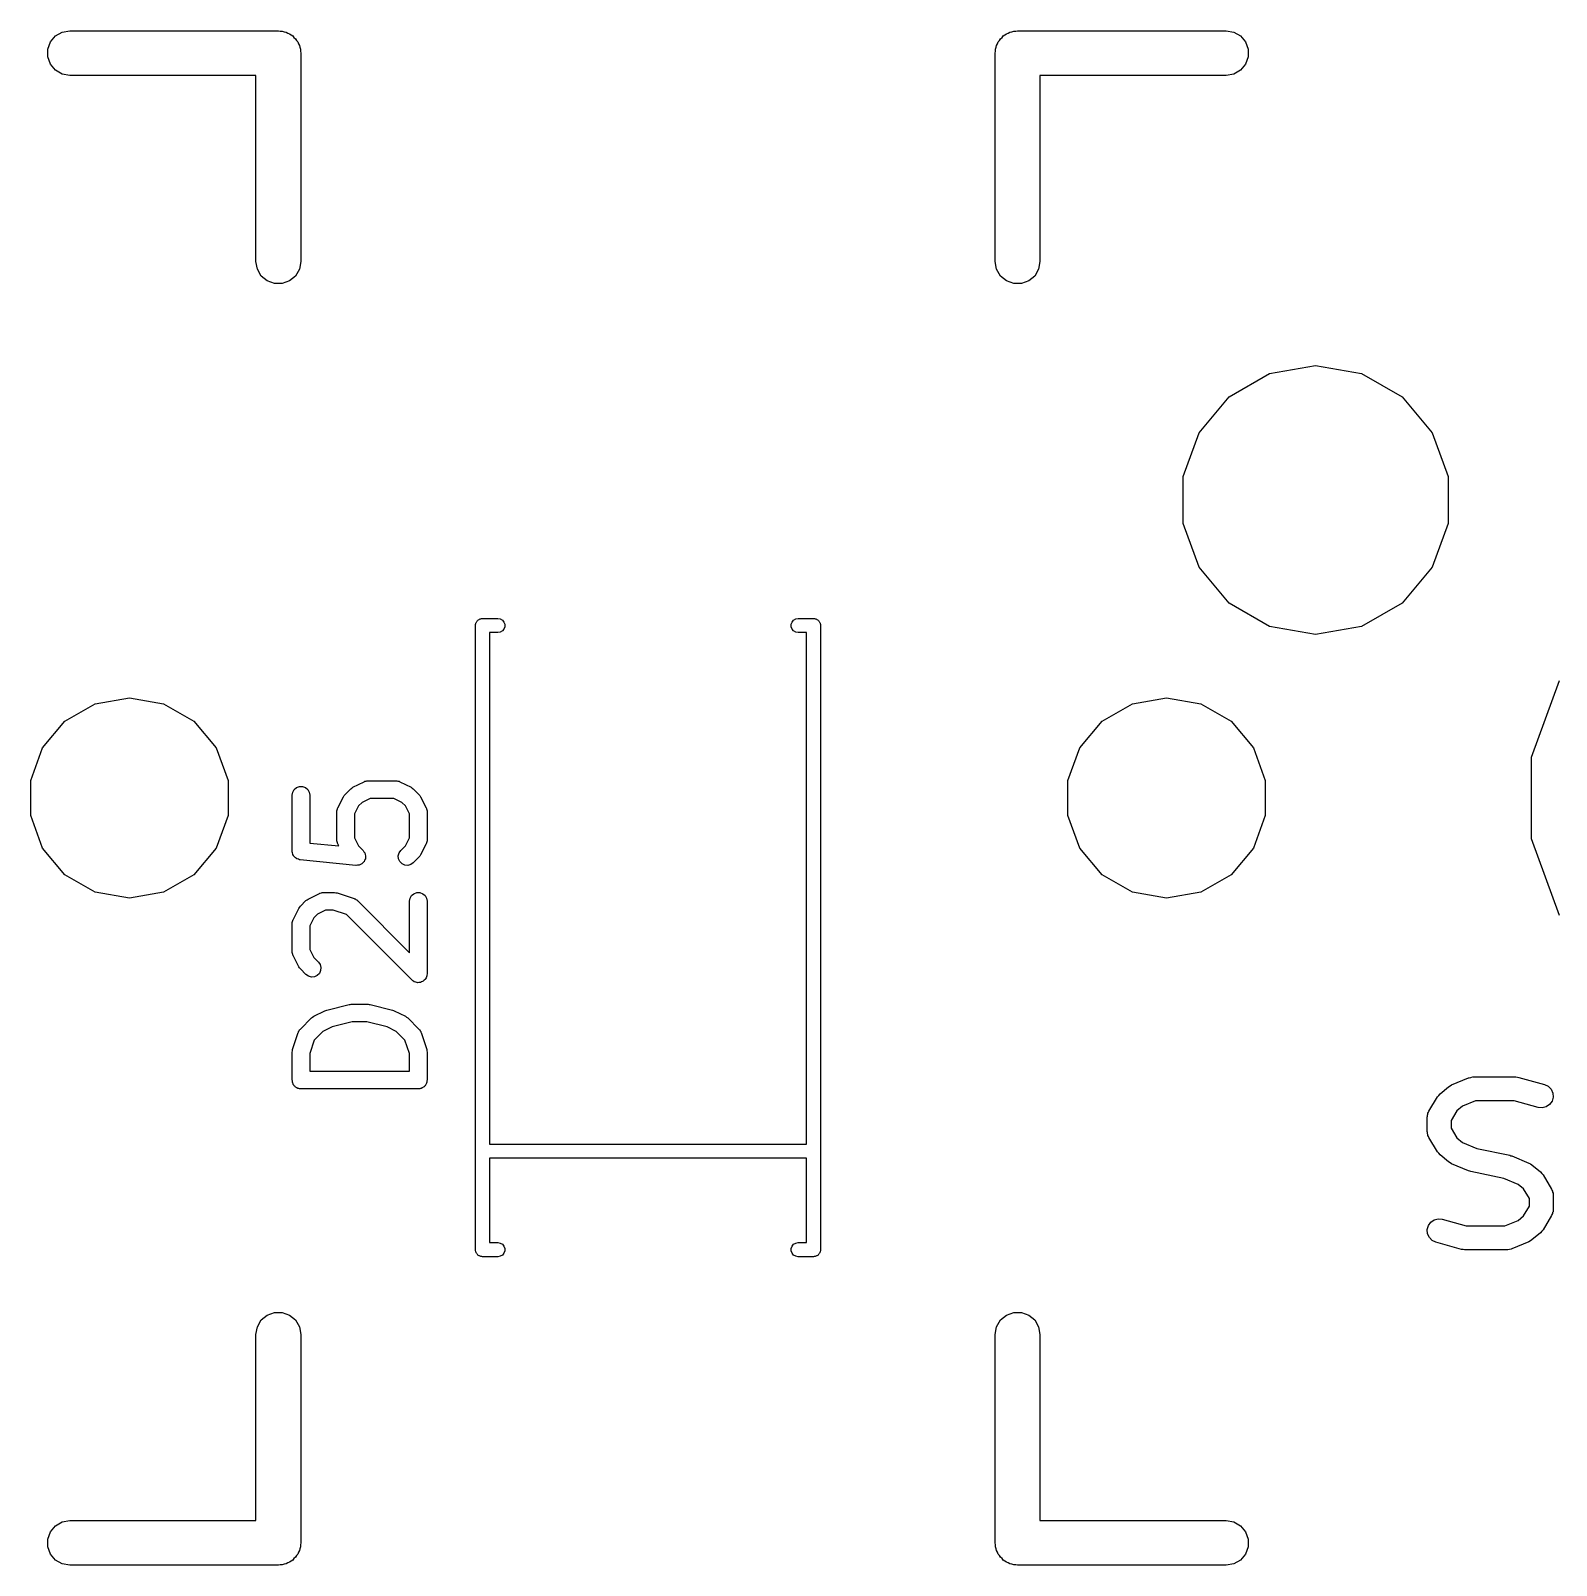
# Model space of a CAD drawing. Header units: millimetres. Extents: x 37 to 156, y -137 to -19.
# Drawn here: x 130.24 to 143.24, y -94.54 to -81.46 of the extents above; entities that cross this region are included whole.
import ezdxf

# ---------------------------------------------------------------- set-up
doc = ezdxf.new("R2010")
doc.units = ezdxf.units.MM
doc.layers.add('BLACK', color=7, linetype='Continuous')

# ---------------------------------------------------------------- blocks, each defined once
blk = doc.blocks.new('hhskb2-F.SilkS')
at = {"layer": 'BLACK'}
for p, q in [((130.45, -81.5041), (130.507, -81.471)), ((130.507, -81.471), (130.572, -81.4595)), ((130.572, -81.4595), (132.35, -81.4595)), ((132.35, -81.4595), (132.366, -81.4624)), ((132.366, -81.4624), (132.383, -81.4624)), ((132.383, -81.4624), (132.399, -81.4681)), ((132.399, -81.4681), (132.415, -81.471)), ((132.415, -81.471), (132.43, -81.4793)), ((132.43, -81.4793), (132.445, -81.485)), ((132.445, -81.485), (132.458, -81.4957)), ((138.542, -81.4957), (138.555, -81.485)), ((138.555, -81.485), (138.57, -81.4793)), ((138.57, -81.4793), (138.585, -81.471)), ((138.585, -81.471), (138.601, -81.4681)), ((138.601, -81.4681), (138.617, -81.4624)), ((138.617, -81.4624), (138.634, -81.4624)), ((138.634, -81.4624), (138.65, -81.4595)), ((138.65, -81.4595), (140.428, -81.4595)), ((140.428, -81.4595), (140.493, -81.471)), ((140.493, -81.471), (140.55, -81.5041)), ((130.384, -81.6169), (130.407, -81.5547)), ((130.384, -81.6831), (130.384, -81.6169)), ((130.407, -81.5547), (130.45, -81.5041)), ((132.458, -81.4957), (132.472, -81.5041)), ((132.472, -81.5041), (132.483, -81.5168)), ((132.483, -81.5168), (132.496, -81.5275)), ((132.496, -81.5275), (132.504, -81.542)), ((132.504, -81.542), (132.515, -81.5547)), ((132.515, -81.5547), (132.521, -81.5704)), ((132.521, -81.5704), (132.529, -81.5848)), ((132.529, -81.5848), (132.532, -81.6013)), ((132.532, -81.6013), (132.538, -81.6169)), ((132.538, -81.6169), (132.538, -81.6336)), ((138.462, -81.6169), (138.468, -81.6013)), ((138.462, -81.6336), (138.462, -81.6169)), ((138.468, -81.6013), (138.471, -81.5848)), ((138.471, -81.5848), (138.479, -81.5704)), ((138.479, -81.5704), (138.485, -81.5547)), ((138.485, -81.5547), (138.496, -81.542)), ((138.496, -81.542), (138.504, -81.5275)), ((138.504, -81.5275), (138.517, -81.5168)), ((138.517, -81.5168), (138.528, -81.5041)), ((138.528, -81.5041), (138.542, -81.4957)), ((140.55, -81.5041), (140.593, -81.5547)), ((140.593, -81.5547), (140.616, -81.6169)), ((140.616, -81.6169), (140.616, -81.6831)), ((130.407, -81.7452), (130.384, -81.6831)), ((130.45, -81.7959), (130.407, -81.7452)), ((132.538, -81.6336), (132.54, -81.65)), ((132.54, -81.65), (132.54, -83.428)), ((138.459, -81.65), (138.462, -81.6336)), ((138.459, -83.428), (138.459, -81.65)), ((140.593, -81.7452), (140.55, -81.7959)), ((140.616, -81.6831), (140.593, -81.7452)), ((130.507, -81.829), (130.45, -81.7959)), ((130.572, -81.8405), (130.507, -81.829)), ((132.159, -81.8405), (130.572, -81.8405)), ((132.159, -83.428), (132.159, -81.8405)), ((140.428, -81.8405), (138.84, -81.8405)), ((138.84, -81.8405), (138.84, -83.428)), ((140.493, -81.829), (140.428, -81.8405)), ((140.55, -81.7959), (140.493, -81.829)), ((132.171, -83.4932), (132.159, -83.428)), ((132.54, -83.428), (132.529, -83.4932)), ((138.471, -83.4932), (138.459, -83.428)), ((138.84, -83.428), (138.829, -83.4932)), ((132.204, -83.5505), (132.171, -83.4932)), ((132.255, -83.593), (132.204, -83.5505)), ((132.496, -83.5505), (132.445, -83.593)), ((132.529, -83.4932), (132.496, -83.5505)), ((138.504, -83.5505), (138.471, -83.4932)), ((138.555, -83.593), (138.504, -83.5505)), ((138.796, -83.5505), (138.745, -83.593)), ((138.829, -83.4932), (138.796, -83.5505)), ((132.317, -83.6156), (132.255, -83.593)), ((132.383, -83.6156), (132.317, -83.6156)), ((132.445, -83.593), (132.383, -83.6156)), ((138.617, -83.6156), (138.555, -83.593)), ((138.683, -83.6156), (138.617, -83.6156)), ((138.745, -83.593), (138.683, -83.6156)), ((140.798, -84.3818), (141.19, -84.3126)), ((141.19, -84.3126), (141.582, -84.3818)), ((140.452, -84.5811), (140.798, -84.3818)), ((141.582, -84.3818), (141.928, -84.5811)), ((140.196, -84.8863), (140.452, -84.5811)), ((141.928, -84.5811), (142.184, -84.8863)), ((140.06, -85.2608), (140.196, -84.8863)), ((142.184, -84.8863), (142.32, -85.2608)), ((140.06, -85.6592), (140.06, -85.2608)), ((142.32, -85.2608), (142.32, -85.6592)), ((140.196, -86.0337), (140.06, -85.6592)), ((142.32, -85.6592), (142.184, -86.0337)), ((140.452, -86.3389), (140.196, -86.0337)), ((142.184, -86.0337), (141.928, -86.3389)), ((140.798, -86.5382), (140.452, -86.3389)), ((141.928, -86.3389), (141.582, -86.5382)), ((134.03, -86.53), (134.031, -86.5248)), ((134.03, -91.85), (134.03, -86.53)), ((134.031, -86.5196), (134.033, -86.5147)), ((134.031, -86.5248), (134.031, -86.5196)), ((134.033, -86.5147), (134.034, -86.5095)), ((134.034, -86.5095), (134.036, -86.5049)), ((134.036, -86.5049), (134.038, -86.5)), ((134.038, -86.5), (134.041, -86.496)), ((134.041, -86.496), (134.044, -86.4914)), ((134.044, -86.4914), (134.048, -86.4881)), ((134.048, -86.4881), (134.051, -86.484)), ((134.051, -86.484), (134.056, -86.4814)), ((134.056, -86.4814), (134.06, -86.478)), ((134.06, -86.478), (134.065, -86.4762)), ((134.065, -86.4762), (134.069, -86.4736)), ((134.069, -86.4736), (134.075, -86.4727)), ((134.075, -86.4727), (134.08, -86.4709)), ((134.08, -86.4709), (134.085, -86.4709)), ((134.085, -86.4709), (134.09, -86.47)), ((134.09, -86.47), (134.22, -86.47)), ((134.22, -86.59), (134.15, -86.59)), ((134.15, -86.59), (134.15, -90.95)), ((134.22, -86.47), (134.241, -86.4736)), ((134.241, -86.5864), (134.22, -86.59)), ((134.241, -86.4736), (134.259, -86.484)), ((134.259, -86.576), (134.241, -86.5864)), ((134.259, -86.484), (134.272, -86.5)), ((134.272, -86.56), (134.259, -86.576)), ((134.272, -86.5), (134.279, -86.5196)), ((134.279, -86.5404), (134.272, -86.56)), ((134.279, -86.5196), (134.279, -86.5404)), ((136.721, -86.5196), (136.728, -86.5)), ((136.721, -86.5404), (136.721, -86.5196)), ((136.728, -86.56), (136.721, -86.5404)), ((136.728, -86.5), (136.741, -86.484)), ((136.741, -86.576), (136.728, -86.56)), ((136.741, -86.484), (136.759, -86.4736)), ((136.759, -86.5864), (136.741, -86.576)), ((136.759, -86.4736), (136.78, -86.47)), ((136.78, -86.59), (136.759, -86.5864)), ((136.78, -86.47), (136.91, -86.47)), ((136.85, -86.59), (136.78, -86.59)), ((136.85, -90.95), (136.85, -86.59)), ((136.91, -86.47), (136.915, -86.4709)), ((136.915, -86.4709), (136.92, -86.4709)), ((136.92, -86.4709), (136.925, -86.4727)), ((136.925, -86.4727), (136.931, -86.4736)), ((136.931, -86.4736), (136.935, -86.4762)), ((136.935, -86.4762), (136.94, -86.478)), ((136.94, -86.478), (136.944, -86.4814)), ((136.944, -86.4814), (136.949, -86.484)), ((136.949, -86.484), (136.952, -86.4881)), ((136.952, -86.4881), (136.956, -86.4914)), ((136.956, -86.4914), (136.959, -86.496)), ((136.959, -86.496), (136.962, -86.5)), ((136.962, -86.5), (136.964, -86.5049)), ((136.964, -86.5049), (136.966, -86.5095)), ((136.966, -86.5095), (136.967, -86.5147)), ((136.967, -86.5147), (136.969, -86.5196)), ((136.969, -86.5196), (136.969, -86.5248)), ((136.969, -86.5248), (136.97, -86.53)), ((136.97, -86.53), (136.97, -91.85)), ((141.19, -86.6074), (140.798, -86.5382)), ((141.582, -86.5382), (141.19, -86.6074)), ((143.029, -87.6524), (143.267, -86.9992)), ((130.531, -87.3457), (130.788, -87.1974)), ((130.788, -87.1974), (131.08, -87.1458)), ((131.08, -87.1458), (131.372, -87.1974)), ((131.372, -87.1974), (131.629, -87.3457)), ((139.371, -87.3457), (139.628, -87.1974)), ((139.628, -87.1974), (139.92, -87.1458)), ((139.92, -87.1458), (140.212, -87.1974)), ((140.212, -87.1974), (140.469, -87.3457)), ((130.34, -87.5729), (130.531, -87.3457)), ((131.629, -87.3457), (131.82, -87.5729)), ((139.18, -87.5729), (139.371, -87.3457)), ((140.469, -87.3457), (140.66, -87.5729)), ((130.239, -87.8517), (130.34, -87.5729)), ((131.82, -87.5729), (131.921, -87.8517)), ((139.079, -87.8517), (139.18, -87.5729)), ((140.66, -87.5729), (140.761, -87.8517)), ((143.029, -88.3476), (143.029, -87.6524)), ((130.239, -88.1483), (130.239, -87.8517)), ((131.921, -87.8517), (131.921, -88.1483)), ((132.505, -87.9108), (132.529, -87.9019)), ((132.529, -87.9019), (132.555, -87.9019)), ((132.555, -87.9019), (132.58, -87.9108)), ((132.985, -87.9086), (133.08, -87.861)), ((133.08, -87.861), (133.084, -87.8598)), ((133.084, -87.8598), (133.088, -87.8576)), ((133.088, -87.8576), (133.097, -87.8561)), ((133.097, -87.8561), (133.105, -87.8536)), ((133.105, -87.8536), (133.11, -87.8538)), ((133.11, -87.8538), (133.114, -87.8531)), ((133.114, -87.8531), (133.352, -87.8531)), ((133.352, -87.8531), (133.356, -87.8538)), ((133.356, -87.8538), (133.36, -87.8536)), ((133.36, -87.8536), (133.369, -87.8561)), ((133.369, -87.8561), (133.378, -87.8576)), ((133.378, -87.8576), (133.381, -87.8598)), ((133.381, -87.8598), (133.385, -87.861)), ((133.385, -87.861), (133.481, -87.9086)), ((139.079, -88.1483), (139.079, -87.8517)), ((140.761, -87.8517), (140.761, -88.1483)), ((132.467, -87.9757), (132.472, -87.9501)), ((132.467, -88.4519), (132.467, -87.9757)), ((132.472, -87.9501), (132.485, -87.9275)), ((132.485, -87.9275), (132.505, -87.9108)), ((132.58, -87.9108), (132.6, -87.9275)), ((132.6, -87.9275), (132.613, -87.9501)), ((132.613, -87.9501), (132.617, -87.9757)), ((132.617, -87.9757), (132.617, -88.384)), ((132.856, -88.085), (132.904, -87.9898)), ((132.904, -87.9898), (132.911, -87.9801)), ((132.911, -87.9801), (132.918, -87.9703)), ((132.918, -87.9703), (132.966, -87.9227)), ((132.966, -87.9227), (132.975, -87.9158)), ((132.975, -87.9158), (132.985, -87.9086)), ((133.132, -88.0031), (133.063, -88.0374)), ((133.334, -88.0031), (133.132, -88.0031)), ((133.403, -88.0374), (133.334, -88.0031)), ((133.481, -87.9086), (133.49, -87.9158)), ((133.49, -87.9158), (133.5, -87.9227)), ((133.5, -87.9227), (133.548, -87.9703)), ((133.548, -87.9703), (133.555, -87.9801)), ((133.555, -87.9801), (133.562, -87.9898)), ((133.562, -87.9898), (133.609, -88.085)), ((130.34, -88.4271), (130.239, -88.1483)), ((131.921, -88.1483), (131.82, -88.4271)), ((132.848, -88.1186), (132.849, -88.1143)), ((132.848, -88.3567), (132.848, -88.1186)), ((132.849, -88.11), (132.851, -88.1016)), ((132.849, -88.1143), (132.849, -88.11)), ((132.851, -88.1016), (132.853, -88.0929)), ((132.853, -88.0929), (132.855, -88.0892)), ((132.855, -88.0892), (132.856, -88.085)), ((133.033, -88.0678), (132.998, -88.1363)), ((132.998, -88.1363), (132.998, -88.339)), ((133.063, -88.0374), (133.033, -88.0678)), ((133.433, -88.0678), (133.403, -88.0374)), ((133.467, -88.1363), (133.433, -88.0678)), ((133.467, -88.339), (133.467, -88.1363)), ((133.609, -88.085), (133.611, -88.0892)), ((133.611, -88.0892), (133.613, -88.0929)), ((133.613, -88.0929), (133.614, -88.1016)), ((133.614, -88.1016), (133.617, -88.11)), ((133.617, -88.11), (133.617, -88.1143)), ((133.617, -88.1143), (133.617, -88.1186)), ((133.617, -88.1186), (133.617, -88.3567)), ((139.18, -88.4271), (139.079, -88.1483)), ((140.761, -88.1483), (140.66, -88.4271)), ((130.531, -88.6543), (130.34, -88.4271)), ((131.82, -88.4271), (131.629, -88.6543)), ((132.617, -88.384), (132.866, -88.4089)), ((132.849, -88.3609), (132.848, -88.3567)), ((132.849, -88.3652), (132.849, -88.3609)), ((132.851, -88.3737), (132.849, -88.3652)), ((132.853, -88.3823), (132.851, -88.3737)), ((132.855, -88.3861), (132.853, -88.3823)), ((132.856, -88.3902), (132.855, -88.3861)), ((132.866, -88.4089), (132.856, -88.3902)), ((132.998, -88.339), (133.033, -88.4075)), ((133.033, -88.4075), (133.072, -88.4465)), ((133.394, -88.4465), (133.433, -88.4075)), ((133.433, -88.4075), (133.467, -88.339)), ((133.609, -88.3902), (133.562, -88.4854)), ((133.611, -88.3861), (133.609, -88.3902)), ((133.613, -88.3823), (133.611, -88.3861)), ((133.614, -88.3737), (133.613, -88.3823)), ((133.617, -88.3652), (133.614, -88.3737)), ((133.617, -88.3567), (133.617, -88.3609)), ((133.617, -88.3609), (133.617, -88.3652)), ((139.371, -88.6543), (139.18, -88.4271)), ((140.66, -88.4271), (140.469, -88.6543)), ((143.267, -89.0008), (143.029, -88.3476)), ((132.468, -88.4547), (132.467, -88.4519)), ((132.468, -88.4575), (132.468, -88.4547)), ((132.47, -88.4675), (132.468, -88.4575)), ((132.472, -88.4776), (132.47, -88.4675)), ((132.473, -88.48), (132.472, -88.4776)), ((132.474, -88.4828), (132.473, -88.48)), ((132.48, -88.4912), (132.474, -88.4828)), ((132.485, -88.5001), (132.48, -88.4912)), ((132.487, -88.5019), (132.485, -88.5001)), ((132.489, -88.5043), (132.487, -88.5019)), ((132.497, -88.5103), (132.489, -88.5043)), ((132.505, -88.5169), (132.497, -88.5103)), ((132.508, -88.5178), (132.505, -88.5169)), ((132.51, -88.5195), (132.508, -88.5178)), ((132.52, -88.5223), (132.51, -88.5195)), ((132.529, -88.5258), (132.52, -88.5223)), ((132.532, -88.5258), (132.529, -88.5258)), ((132.535, -88.5265), (132.532, -88.5258)), ((133.011, -88.5742), (132.535, -88.5265)), ((133.07, -88.5521), (133.062, -88.561)), ((133.079, -88.5433), (133.07, -88.5521)), ((133.072, -88.4465), (133.072, -88.4469)), ((133.072, -88.4469), (133.072, -88.4472)), ((133.072, -88.4472), (133.079, -88.4576)), ((133.079, -88.4576), (133.087, -88.4678)), ((133.08, -88.5429), (133.079, -88.5433)), ((133.085, -88.5312), (133.08, -88.5425)), ((133.08, -88.5425), (133.08, -88.5429)), ((133.091, -88.5198), (133.085, -88.5312)), ((133.087, -88.4678), (133.087, -88.4683)), ((133.087, -88.4683), (133.087, -88.4687)), ((133.087, -88.4687), (133.09, -88.4809)), ((133.09, -88.4809), (133.093, -88.493)), ((133.092, -88.5065), (133.091, -88.5189)), ((133.091, -88.5189), (133.091, -88.5194)), ((133.091, -88.5194), (133.091, -88.5198)), ((133.093, -88.4939), (133.092, -88.5065)), ((133.093, -88.493), (133.093, -88.4935)), ((133.093, -88.4935), (133.093, -88.4939)), ((133.372, -88.493), (133.379, -88.4678)), ((133.375, -88.5189), (133.372, -88.493)), ((133.386, -88.5425), (133.375, -88.5189)), ((133.379, -88.4678), (133.394, -88.4465)), ((133.404, -88.561), (133.386, -88.5425)), ((133.5, -88.5526), (133.479, -88.5675)), ((133.548, -88.5049), (133.5, -88.5526)), ((133.555, -88.4951), (133.548, -88.5049)), ((133.562, -88.4854), (133.555, -88.4951)), ((130.788, -88.8026), (130.531, -88.6543)), ((131.629, -88.6543), (131.372, -88.8026)), ((133.012, -88.5741), (133.011, -88.5742)), ((133.024, -88.5731), (133.012, -88.5742)), ((133.012, -88.5742), (133.012, -88.5741)), ((133.037, -88.5722), (133.024, -88.5731)), ((133.038, -88.572), (133.037, -88.5722)), ((133.049, -88.5667), (133.038, -88.572)), ((133.038, -88.572), (133.038, -88.572)), ((133.061, -88.5615), (133.049, -88.5667)), ((133.062, -88.561), (133.061, -88.5612)), ((133.061, -88.5612), (133.061, -88.5615)), ((133.428, -88.572), (133.404, -88.561)), ((133.454, -88.5742), (133.428, -88.572)), ((133.479, -88.5675), (133.454, -88.5742)), ((139.628, -88.8026), (139.371, -88.6543)), ((140.469, -88.6543), (140.212, -88.8026)), ((131.08, -88.8541), (130.788, -88.8026)), ((131.372, -88.8026), (131.08, -88.8541)), ((132.604, -88.861), (132.699, -88.8134)), ((132.699, -88.8134), (132.703, -88.8122)), ((132.703, -88.8122), (132.707, -88.81)), ((132.707, -88.81), (132.716, -88.8085)), ((132.716, -88.8085), (132.724, -88.806)), ((132.724, -88.806), (132.729, -88.8062)), ((132.729, -88.8062), (132.733, -88.8055)), ((132.733, -88.8055), (132.828, -88.8055)), ((132.828, -88.8055), (132.84, -88.8076)), ((132.84, -88.8076), (132.852, -88.8093)), ((132.852, -88.8093), (132.995, -88.8569)), ((133.485, -88.8323), (133.505, -88.8155)), ((133.505, -88.8155), (133.529, -88.8066)), ((133.529, -88.8066), (133.555, -88.8066)), ((133.555, -88.8066), (133.58, -88.8155)), ((133.58, -88.8155), (133.6, -88.8323)), ((139.92, -88.8541), (139.628, -88.8026)), ((140.212, -88.8026), (139.92, -88.8541)), ((132.475, -89.0374), (132.523, -88.9422)), ((132.523, -88.9422), (132.53, -88.9325)), ((132.53, -88.9325), (132.537, -88.9227)), ((132.537, -88.9227), (132.585, -88.8751)), ((132.585, -88.8751), (132.594, -88.8682)), ((132.594, -88.8682), (132.604, -88.861)), ((132.995, -88.8569), (132.998, -88.859)), ((132.998, -88.859), (133.003, -88.8601)), ((133.003, -88.8601), (133.01, -88.8652)), ((133.01, -88.8652), (133.018, -88.8693)), ((133.018, -88.8693), (133.02, -88.8726)), ((133.02, -88.8726), (133.024, -88.8751)), ((133.024, -88.8751), (133.467, -89.3185)), ((133.467, -88.8805), (133.472, -88.8548)), ((133.467, -89.3185), (133.467, -88.8805)), ((133.472, -88.8548), (133.485, -88.8323)), ((133.6, -88.8323), (133.613, -88.8548)), ((133.613, -88.8548), (133.617, -88.8805)), ((133.617, -88.8805), (133.617, -89.4995)), ((132.467, -89.071), (132.468, -89.0667)), ((132.467, -89.309), (132.467, -89.071)), ((132.468, -89.0624), (132.47, -89.054)), ((132.468, -89.0667), (132.468, -89.0624)), ((132.47, -89.054), (132.472, -89.0453)), ((132.472, -89.0453), (132.474, -89.0416)), ((132.474, -89.0416), (132.475, -89.0374)), ((132.652, -89.0201), (132.617, -89.0887)), ((132.682, -88.9897), (132.652, -89.0201)), ((132.751, -88.9555), (132.682, -88.9897)), ((132.816, -88.9555), (132.751, -88.9555)), ((132.93, -88.9936), (132.816, -88.9555)), ((133.489, -89.5526), (132.93, -88.9936)), ((132.617, -89.0887), (132.617, -89.2913)), ((132.468, -89.3133), (132.467, -89.309)), ((132.468, -89.3176), (132.468, -89.3133)), ((132.47, -89.326), (132.468, -89.3176)), ((132.472, -89.3347), (132.47, -89.326)), ((132.474, -89.3384), (132.472, -89.3347)), ((132.475, -89.3426), (132.474, -89.3384)), ((132.523, -89.4378), (132.475, -89.3426)), ((132.617, -89.2913), (132.652, -89.3599)), ((132.53, -89.4475), (132.523, -89.4378)), ((132.537, -89.4573), (132.53, -89.4475)), ((132.585, -89.5049), (132.537, -89.4573)), ((132.652, -89.3599), (132.691, -89.3989)), ((132.691, -89.3989), (132.706, -89.4202)), ((132.71, -89.4713), (132.699, -89.4949)), ((132.706, -89.4202), (132.712, -89.4454)), ((132.712, -89.4454), (132.71, -89.4713)), ((132.606, -89.5199), (132.585, -89.5049)), ((132.631, -89.5266), (132.606, -89.5199)), ((132.657, -89.5243), (132.631, -89.5266)), ((132.681, -89.5133), (132.657, -89.5243)), ((132.699, -89.4949), (132.681, -89.5133)), ((133.497, -89.5582), (133.489, -89.5526)), ((133.505, -89.5645), (133.497, -89.5582)), ((133.508, -89.5656), (133.505, -89.5645)), ((133.511, -89.5675), (133.508, -89.5656)), ((133.52, -89.57), (133.511, -89.5675)), ((133.529, -89.5734), (133.52, -89.57)), ((133.533, -89.5734), (133.529, -89.5734)), ((133.536, -89.5742), (133.533, -89.5734)), ((133.546, -89.5734), (133.536, -89.5742)), ((133.555, -89.5734), (133.546, -89.5734)), ((133.559, -89.5723), (133.555, -89.5734)), ((133.562, -89.572), (133.559, -89.5723)), ((133.571, -89.5678), (133.562, -89.572)), ((133.58, -89.5645), (133.571, -89.5678)), ((133.582, -89.5624), (133.58, -89.5645)), ((133.585, -89.561), (133.582, -89.5624)), ((133.592, -89.554), (133.585, -89.561)), ((133.6, -89.5477), (133.592, -89.554)), ((133.601, -89.5449), (133.6, -89.5477)), ((133.604, -89.5425), (133.601, -89.5449)), ((133.608, -89.5337), (133.604, -89.5425)), ((133.613, -89.5252), (133.608, -89.5337)), ((133.615, -89.5189), (133.613, -89.5219)), ((133.613, -89.5219), (133.613, -89.5252)), ((133.616, -89.5092), (133.615, -89.5189)), ((133.617, -89.4995), (133.616, -89.5092)), ((132.642, -89.8682), (132.652, -89.861)), ((132.652, -89.861), (132.747, -89.8134)), ((132.747, -89.8134), (132.755, -89.8111)), ((132.755, -89.8111), (132.762, -89.8077)), ((132.762, -89.8077), (132.953, -89.7601)), ((132.953, -89.7601), (132.962, -89.7595)), ((132.962, -89.7595), (132.971, -89.7579)), ((132.971, -89.7579), (133.114, -89.7579)), ((133.114, -89.7579), (133.123, -89.7595)), ((133.123, -89.7595), (133.132, -89.7601)), ((133.132, -89.7601), (133.322, -89.8077)), ((133.322, -89.8077), (133.33, -89.8111)), ((133.33, -89.8111), (133.338, -89.8134)), ((133.338, -89.8134), (133.433, -89.861)), ((133.433, -89.861), (133.443, -89.8682)), ((132.519, -89.9996), (132.521, -89.9958)), ((132.521, -89.9958), (132.522, -89.9916)), ((132.522, -89.9916), (132.527, -89.9844)), ((132.527, -89.9844), (132.531, -89.9767)), ((132.531, -89.9767), (132.534, -89.9738)), ((132.534, -89.9738), (132.537, -89.9703)), ((132.537, -89.9703), (132.632, -89.8751)), ((132.632, -89.8751), (132.642, -89.8682)), ((132.73, -89.9897), (132.656, -90.0638)), ((132.807, -89.9512), (132.73, -89.9897)), ((132.98, -89.9079), (132.807, -89.9512)), ((133.105, -89.9079), (132.98, -89.9079)), ((133.278, -89.9512), (133.105, -89.9079)), ((133.355, -89.9897), (133.278, -89.9512)), ((133.429, -90.0638), (133.355, -89.9897)), ((133.443, -89.8682), (133.453, -89.8751)), ((133.453, -89.8751), (133.548, -89.9703)), ((133.548, -89.9703), (133.55, -89.9738)), ((133.55, -89.9738), (133.554, -89.9767)), ((133.554, -89.9767), (133.558, -89.9844)), ((133.558, -89.9844), (133.563, -89.9916)), ((133.563, -89.9916), (133.564, -89.9958)), ((133.564, -89.9958), (133.566, -89.9996)), ((132.471, -90.1425), (132.519, -89.9996)), ((132.656, -90.0638), (132.617, -90.1784)), ((133.467, -90.1784), (133.429, -90.0638)), ((133.566, -89.9996), (133.614, -90.1425)), ((132.467, -90.1662), (132.469, -90.1543)), ((132.467, -90.4043), (132.467, -90.1662)), ((132.469, -90.1543), (132.471, -90.1425)), ((132.617, -90.1784), (132.617, -90.3293)), ((133.467, -90.3293), (133.467, -90.1784)), ((133.614, -90.1425), (133.615, -90.1543)), ((133.615, -90.1543), (133.617, -90.1662)), ((133.617, -90.1662), (133.617, -90.4043)), ((132.617, -90.3293), (133.467, -90.3293)), ((142.348, -90.4462), (142.493, -90.3857)), ((142.493, -90.3857), (142.496, -90.3852)), ((142.496, -90.3852), (142.498, -90.3841)), ((142.498, -90.3841), (142.513, -90.3814)), ((142.513, -90.3814), (142.528, -90.378)), ((142.528, -90.378), (142.53, -90.3783)), ((142.53, -90.3783), (142.533, -90.3779)), ((142.533, -90.3779), (142.895, -90.3779)), ((142.895, -90.3779), (142.909, -90.3803)), ((142.909, -90.3803), (142.923, -90.3816)), ((142.923, -90.3816), (143.14, -90.4421)), ((132.469, -90.4107), (132.467, -90.4043)), ((132.469, -90.4173), (132.469, -90.4107)), ((132.471, -90.4235), (132.469, -90.4173)), ((132.472, -90.4299), (132.471, -90.4235)), ((132.475, -90.4356), (132.472, -90.4299)), ((132.477, -90.4418), (132.475, -90.4356)), ((132.482, -90.4468), (132.477, -90.4418)), ((132.485, -90.4525), (132.482, -90.4468)), ((132.49, -90.4567), (132.485, -90.4525)), ((132.494, -90.4617), (132.49, -90.4567)), ((132.5, -90.465), (132.494, -90.4617)), ((132.505, -90.4692), (132.5, -90.465)), ((132.511, -90.4715), (132.505, -90.4692)), ((132.517, -90.4748), (132.511, -90.4715)), ((132.523, -90.4759), (132.517, -90.4748)), ((132.529, -90.4781), (132.523, -90.4759)), ((132.536, -90.4781), (132.529, -90.4781)), ((132.542, -90.4793), (132.536, -90.4781)), ((133.542, -90.4793), (132.542, -90.4793)), ((133.549, -90.4781), (133.542, -90.4793)), ((133.555, -90.4781), (133.549, -90.4781)), ((133.562, -90.4759), (133.555, -90.4781)), ((133.568, -90.4748), (133.562, -90.4759)), ((133.574, -90.4715), (133.568, -90.4748)), ((133.58, -90.4692), (133.574, -90.4715)), ((133.585, -90.465), (133.58, -90.4692)), ((133.591, -90.4617), (133.585, -90.465)), ((133.595, -90.4567), (133.591, -90.4617)), ((133.6, -90.4525), (133.595, -90.4567)), ((133.603, -90.4468), (133.6, -90.4525)), ((133.607, -90.4418), (133.603, -90.4468)), ((133.61, -90.4356), (133.607, -90.4418)), ((133.613, -90.4299), (133.61, -90.4356)), ((133.614, -90.4235), (133.613, -90.4299)), ((133.616, -90.4173), (133.614, -90.4235)), ((133.617, -90.4043), (133.616, -90.4107)), ((133.616, -90.4107), (133.616, -90.4173)), ((142.25, -90.5224), (142.322, -90.4619)), ((142.322, -90.4619), (142.336, -90.4544)), ((142.336, -90.4544), (142.348, -90.4462)), ((143.14, -90.4421), (143.172, -90.4573)), ((143.172, -90.4573), (143.197, -90.4825)), ((143.197, -90.4825), (143.212, -90.5146)), ((143.212, -90.5146), (143.214, -90.5498)), ((142.155, -90.6692), (142.228, -90.5482)), ((142.228, -90.5482), (142.239, -90.5354)), ((142.239, -90.5354), (142.25, -90.5224)), ((142.441, -90.6279), (142.393, -90.6675)), ((142.553, -90.5811), (142.441, -90.6279)), ((142.882, -90.5811), (142.553, -90.5811)), ((143.086, -90.6379), (142.882, -90.5811)), ((143.121, -90.6413), (143.086, -90.6379)), ((143.155, -90.6325), (143.121, -90.6413)), ((143.184, -90.6125), (143.155, -90.6325)), ((143.205, -90.5838), (143.184, -90.6125)), ((143.214, -90.5498), (143.205, -90.5838)), ((142.141, -90.7214), (142.142, -90.7118)), ((142.141, -90.8424), (142.141, -90.7214)), ((142.142, -90.7118), (142.143, -90.7021)), ((142.143, -90.7021), (142.145, -90.6946)), ((142.145, -90.6946), (142.147, -90.6867)), ((142.147, -90.6867), (142.152, -90.6782)), ((142.152, -90.6782), (142.155, -90.6692)), ((142.393, -90.6675), (142.344, -90.7496)), ((142.344, -90.7496), (142.344, -90.8142)), ((142.142, -90.852), (142.141, -90.8424)), ((142.143, -90.8617), (142.142, -90.852)), ((142.145, -90.8692), (142.143, -90.8617)), ((142.147, -90.8771), (142.145, -90.8692)), ((142.152, -90.8856), (142.147, -90.8771)), ((142.155, -90.8947), (142.152, -90.8856)), ((142.228, -91.0156), (142.155, -90.8947)), ((142.344, -90.8142), (142.393, -90.8963)), ((142.393, -90.8963), (142.441, -90.9359)), ((134.15, -90.95), (136.85, -90.95)), ((142.239, -91.0284), (142.228, -91.0156)), ((142.25, -91.0414), (142.239, -91.0284)), ((142.322, -91.1019), (142.25, -91.0414)), ((142.441, -90.9359), (142.563, -90.9868)), ((142.563, -90.9868), (142.844, -91.0453)), ((136.85, -91.07), (134.15, -91.07)), ((134.15, -91.07), (134.15, -91.79)), ((136.85, -91.79), (136.85, -91.07)), ((142.336, -91.1094), (142.322, -91.1019)), ((142.348, -91.1176), (142.336, -91.1094)), ((142.493, -91.1781), (142.348, -91.1176)), ((142.844, -91.0453), (142.853, -91.0489)), ((142.853, -91.0489), (142.862, -91.051)), ((142.862, -91.051), (143.007, -91.1115)), ((143.007, -91.1115), (143.02, -91.1196)), ((143.02, -91.1196), (143.033, -91.1272)), ((143.033, -91.1272), (143.106, -91.1877)), ((142.503, -91.1802), (142.493, -91.1781)), ((142.512, -91.1837), (142.503, -91.1802)), ((142.793, -91.2423), (142.512, -91.1837)), ((142.915, -91.2931), (142.793, -91.2423)), ((142.962, -91.3327), (142.915, -91.2931)), ((143.106, -91.1877), (143.117, -91.2006)), ((143.117, -91.2006), (143.128, -91.2134)), ((143.128, -91.2134), (143.2, -91.3344)), ((143.012, -91.4148), (142.962, -91.3327)), ((143.012, -91.4795), (143.012, -91.4148)), ((143.2, -91.3344), (143.204, -91.3435)), ((143.204, -91.3435), (143.209, -91.3519)), ((143.209, -91.3519), (143.21, -91.3598)), ((143.21, -91.3598), (143.213, -91.3673)), ((143.213, -91.3673), (143.213, -91.3771)), ((143.213, -91.3771), (143.215, -91.3867)), ((143.215, -91.3867), (143.215, -91.5076)), ((142.915, -91.6012), (142.962, -91.5615)), ((142.962, -91.5615), (143.012, -91.4795)), ((143.2, -91.5599), (143.128, -91.6808)), ((143.204, -91.5508), (143.2, -91.5599)), ((143.209, -91.5424), (143.204, -91.5508)), ((143.21, -91.5344), (143.209, -91.5424)), ((143.213, -91.5269), (143.21, -91.5344)), ((143.215, -91.5076), (143.213, -91.5172)), ((143.213, -91.5172), (143.213, -91.5269)), ((142.141, -91.6793), (142.151, -91.6453)), ((142.144, -91.7144), (142.141, -91.6793)), ((142.151, -91.6453), (142.171, -91.6166)), ((142.171, -91.6166), (142.2, -91.5966)), ((142.2, -91.5966), (142.234, -91.5878)), ((142.234, -91.5878), (142.269, -91.5912)), ((142.269, -91.5912), (142.474, -91.6479)), ((142.474, -91.6479), (142.803, -91.6479)), ((142.803, -91.6479), (142.915, -91.6012)), ((143.117, -91.6937), (143.106, -91.7066)), ((143.128, -91.6808), (143.117, -91.6937)), ((134.15, -91.79), (134.22, -91.79)), ((134.22, -91.79), (134.241, -91.7936)), ((134.241, -91.7936), (134.259, -91.804)), ((134.259, -91.804), (134.272, -91.82)), ((134.272, -91.82), (134.279, -91.8396)), ((136.721, -91.8396), (136.728, -91.82)), ((136.728, -91.82), (136.741, -91.804)), ((136.741, -91.804), (136.759, -91.7936)), ((136.759, -91.7936), (136.78, -91.79)), ((136.78, -91.79), (136.85, -91.79)), ((142.159, -91.7466), (142.144, -91.7144)), ((142.183, -91.7717), (142.159, -91.7466)), ((142.215, -91.7869), (142.183, -91.7717)), ((142.433, -91.8474), (142.215, -91.7869)), ((143.007, -91.7828), (142.862, -91.8433)), ((143.02, -91.7746), (143.007, -91.7828)), ((143.033, -91.7671), (143.02, -91.7746)), ((143.106, -91.7066), (143.033, -91.7671)), ((134.031, -91.8552), (134.03, -91.85)), ((134.031, -91.8604), (134.031, -91.8552)), ((134.033, -91.8653), (134.031, -91.8604)), ((134.034, -91.8705), (134.033, -91.8653)), ((134.036, -91.8751), (134.034, -91.8705)), ((134.038, -91.88), (134.036, -91.8751)), ((134.041, -91.884), (134.038, -91.88)), ((134.044, -91.8886), (134.041, -91.884)), ((134.048, -91.8919), (134.044, -91.8886)), ((134.051, -91.896), (134.048, -91.8919)), ((134.056, -91.8986), (134.051, -91.896)), ((134.06, -91.902), (134.056, -91.8986)), ((134.065, -91.9038), (134.06, -91.902)), ((134.069, -91.9064), (134.065, -91.9038)), ((134.075, -91.9073), (134.069, -91.9064)), ((134.08, -91.9091), (134.075, -91.9073)), ((134.085, -91.9091), (134.08, -91.9091)), ((134.09, -91.91), (134.085, -91.9091)), ((134.22, -91.91), (134.09, -91.91)), ((134.241, -91.9064), (134.22, -91.91)), ((134.259, -91.896), (134.241, -91.9064)), ((134.272, -91.88), (134.259, -91.896)), ((134.279, -91.8604), (134.272, -91.88)), ((134.279, -91.8396), (134.279, -91.8604)), ((136.721, -91.8604), (136.721, -91.8396)), ((136.728, -91.88), (136.721, -91.8604)), ((136.741, -91.896), (136.728, -91.88)), ((136.759, -91.9064), (136.741, -91.896)), ((136.78, -91.91), (136.759, -91.9064)), ((136.91, -91.91), (136.78, -91.91)), ((136.915, -91.9091), (136.91, -91.91)), ((136.92, -91.9091), (136.915, -91.9091)), ((136.925, -91.9073), (136.92, -91.9091)), ((136.931, -91.9064), (136.925, -91.9073)), ((136.935, -91.9038), (136.931, -91.9064)), ((136.94, -91.902), (136.935, -91.9038)), ((136.944, -91.8986), (136.94, -91.902)), ((136.949, -91.896), (136.944, -91.8986)), ((136.952, -91.8919), (136.949, -91.896)), ((136.956, -91.8886), (136.952, -91.8919)), ((136.959, -91.884), (136.956, -91.8886)), ((136.962, -91.88), (136.959, -91.884)), ((136.964, -91.8751), (136.962, -91.88)), ((136.966, -91.8705), (136.964, -91.8751)), ((136.967, -91.8653), (136.966, -91.8705)), ((136.969, -91.8604), (136.967, -91.8653)), ((136.97, -91.85), (136.969, -91.8552)), ((136.969, -91.8552), (136.969, -91.8604)), ((142.446, -91.8487), (142.433, -91.8474)), ((142.46, -91.8511), (142.446, -91.8487)), ((142.823, -91.8511), (142.46, -91.8511)), ((142.825, -91.8507), (142.823, -91.8511)), ((142.828, -91.851), (142.825, -91.8507)), ((142.842, -91.8477), (142.828, -91.851)), ((142.858, -91.845), (142.842, -91.8477)), ((142.86, -91.8438), (142.858, -91.845)), ((142.862, -91.8433), (142.86, -91.8438)), ((132.171, -92.5068), (132.204, -92.4495)), ((132.204, -92.4495), (132.255, -92.407)), ((132.255, -92.407), (132.317, -92.3844)), ((132.317, -92.3844), (132.383, -92.3844)), ((132.383, -92.3844), (132.445, -92.407)), ((132.445, -92.407), (132.496, -92.4495)), ((132.496, -92.4495), (132.529, -92.5068)), ((138.471, -92.5068), (138.504, -92.4495)), ((138.504, -92.4495), (138.555, -92.407)), ((138.555, -92.407), (138.617, -92.3844)), ((138.617, -92.3844), (138.683, -92.3844)), ((138.683, -92.3844), (138.745, -92.407)), ((138.745, -92.407), (138.796, -92.4495)), ((138.796, -92.4495), (138.829, -92.5068)), ((132.159, -92.572), (132.171, -92.5068)), ((132.159, -94.1595), (132.159, -92.572)), ((132.529, -92.5068), (132.54, -92.572)), ((132.54, -92.572), (132.54, -94.35)), ((138.459, -92.572), (138.471, -92.5068)), ((138.459, -94.35), (138.459, -92.572)), ((138.829, -92.5068), (138.84, -92.572)), ((138.84, -92.572), (138.84, -94.1595)), ((130.45, -94.2041), (130.507, -94.171)), ((130.507, -94.171), (130.572, -94.1595)), ((130.572, -94.1595), (132.159, -94.1595)), ((138.84, -94.1595), (140.428, -94.1595)), ((140.428, -94.1595), (140.493, -94.171)), ((140.493, -94.171), (140.55, -94.2041)), ((130.384, -94.3169), (130.407, -94.2548)), ((130.407, -94.2548), (130.45, -94.2041)), ((140.55, -94.2041), (140.593, -94.2548)), ((140.593, -94.2548), (140.616, -94.3169)), ((130.384, -94.3831), (130.384, -94.3169)), ((130.407, -94.4453), (130.384, -94.3831)), ((132.521, -94.4296), (132.515, -94.4453)), ((132.529, -94.4152), (132.521, -94.4296)), ((132.532, -94.3987), (132.529, -94.4152)), ((132.538, -94.3831), (132.532, -94.3987)), ((132.54, -94.35), (132.538, -94.3664)), ((132.538, -94.3664), (132.538, -94.3831)), ((138.462, -94.3664), (138.459, -94.35)), ((138.462, -94.3831), (138.462, -94.3664)), ((138.468, -94.3987), (138.462, -94.3831)), ((138.471, -94.4152), (138.468, -94.3987)), ((138.479, -94.4296), (138.471, -94.4152)), ((138.485, -94.4453), (138.479, -94.4296)), ((140.616, -94.3831), (140.593, -94.4453)), ((140.616, -94.3169), (140.616, -94.3831)), ((130.45, -94.4959), (130.407, -94.4453)), ((130.507, -94.529), (130.45, -94.4959)), ((130.572, -94.5405), (130.507, -94.529)), ((132.35, -94.5405), (130.572, -94.5405)), ((132.366, -94.5376), (132.35, -94.5405)), ((132.383, -94.5376), (132.366, -94.5376)), ((132.399, -94.5319), (132.383, -94.5376)), ((132.415, -94.529), (132.399, -94.5319)), ((132.43, -94.5207), (132.415, -94.529)), ((132.445, -94.515), (132.43, -94.5207)), ((132.458, -94.5043), (132.445, -94.515)), ((132.472, -94.4959), (132.458, -94.5043)), ((132.483, -94.4832), (132.472, -94.4959)), ((132.496, -94.4725), (132.483, -94.4832)), ((132.504, -94.458), (132.496, -94.4725)), ((132.515, -94.4453), (132.504, -94.458)), ((138.496, -94.458), (138.485, -94.4453)), ((138.504, -94.4725), (138.496, -94.458)), ((138.517, -94.4832), (138.504, -94.4725)), ((138.528, -94.4959), (138.517, -94.4832)), ((138.542, -94.5043), (138.528, -94.4959)), ((138.555, -94.515), (138.542, -94.5043)), ((138.57, -94.5207), (138.555, -94.515)), ((138.585, -94.529), (138.57, -94.5207)), ((138.601, -94.5319), (138.585, -94.529)), ((138.617, -94.5376), (138.601, -94.5319)), ((138.634, -94.5376), (138.617, -94.5376)), ((138.65, -94.5405), (138.634, -94.5376)), ((140.428, -94.5405), (138.65, -94.5405)), ((140.493, -94.529), (140.428, -94.5405)), ((140.55, -94.4959), (140.493, -94.529)), ((140.593, -94.4453), (140.55, -94.4959))]:
    blk.add_line(p, q, dxfattribs=at)

msp = doc.modelspace()

# ---------------------------------------------------------------- block references
msp.add_blockref('hhskb2-F.SilkS', (0, 0))

doc.saveas('drawing.dxf')
